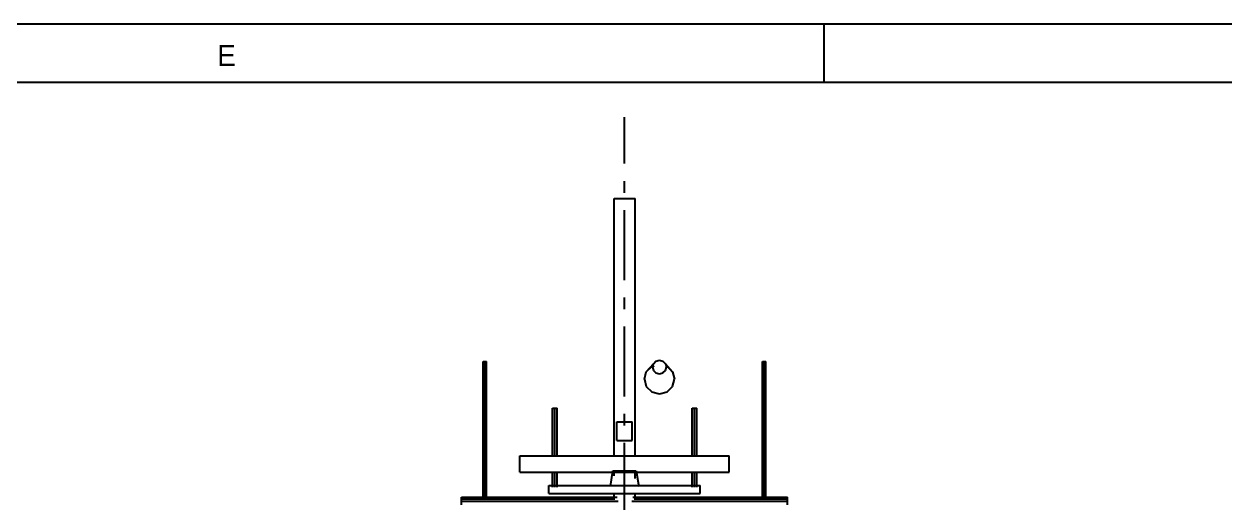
# Model space of a CAD drawing. Extents: x 5 to 836, y 5 to 589.
# Drawn here: x 454.4 to 557.5, y 547.9 to 589 of the extents above; entities that cross this region are included whole.
import ezdxf
from ezdxf.enums import TextEntityAlignment as Align

# ---------------------------------------------------------------- set-up
doc = ezdxf.new("R2010")
doc.units = 0
doc.linetypes.add('CENTER', pattern=[10, 6, -1.5, 1, -1.5])
for name, color, linetype in [('CENTRE', 4, 'CENTER'), ('DETAIL', 8, 'CONTINUOUS'), ('FRAME', 7, 'CONTINUOUS'), ('OUTLINE', 7, 'CONTINUOUS'), ('TEXT', 7, 'CONTINUOUS'), ('THIN', 7, 'CONTINUOUS')]:
    doc.layers.add(name, color=color, linetype=linetype)

msp = doc.modelspace()

# ---------------------------------------------------------------- linework, layer by layer
at = {"layer": 'CENTRE'}
msp.add_line((506, 387), (506, 581), dxfattribs=at)
at = {"layer": 'DETAIL'}
for p, q in [((505.1, 574), (506.9, 574)), ((493.86, 560), (494.14, 560)), ((493.86, 548.24), (493.86, 560)), ((494, 548.24), (494, 560)), ((494.14, 548.24), (494.14, 560)), ((508.4, 559.52), (508.48, 559.81)), ((508.48, 559.81), (508.7, 560.02)), ((508.7, 560.02), (509, 560.1)), ((509, 560.1), (509.3, 560.02)), ((509.3, 560.02), (509.52, 559.81)), ((509.52, 559.81), (509.6, 559.52)), ((517.86, 560), (518.14, 560)), ((517.86, 548.24), (517.86, 560)), ((518, 548.24), (518, 560)), ((518.14, 548.24), (518.14, 560)), ((507.7, 558.48), (507.87, 559.11)), ((507.87, 559.11), (508.35, 559.57)), ((508.35, 559.57), (508.55, 559.62)), ((508.4, 559.52), (508.48, 559.23)), ((508.48, 559.23), (508.7, 559.02)), ((508.7, 559.02), (509, 558.94)), ((509, 558.94), (509.3, 559.02)), ((509.3, 559.02), (509.52, 559.23)), ((509.52, 559.6), (509.65, 559.57)), ((509.52, 559.23), (509.6, 559.52)), ((509.65, 559.57), (510.13, 559.11)), ((510.13, 559.11), (510.3, 558.48)), ((507.7, 558.48), (507.87, 557.85)), ((507.87, 557.85), (508.35, 557.39)), ((509.65, 557.39), (510.13, 557.85)), ((510.13, 557.85), (510.3, 558.48)), ((508.35, 557.39), (509, 557.23)), ((509, 557.23), (509.65, 557.39)), ((499.8, 556), (500.2, 556)), ((499.8, 551.87), (499.8, 556)), ((500, 551.87), (500, 556)), ((500.2, 551.87), (500.2, 556)), ((511.8, 556), (512.2, 556)), ((511.8, 551.87), (511.8, 556)), ((512, 551.87), (512, 556)), ((512.2, 551.87), (512.2, 556)), ((505.35, 553.2), (505.35, 554.8)), ((505.35, 554.8), (506.65, 554.8)), ((506.65, 553.2), (506.65, 554.8)), ((505.35, 553.2), (506.65, 553.2)), ((497, 550.5), (497, 551.9)), ((497, 551.9), (515, 551.9)), ((515, 550.5), (515, 551.9)), ((497, 550.5), (515, 550.5)), ((499.8, 549.21), (499.8, 550.54)), ((500, 549.21), (500, 550.54)), ((500.2, 549.21), (500.2, 550.54)), ((505, 550.6), (507, 550.6)), ((511.8, 549.21), (511.8, 550.54)), ((512, 549.21), (512, 550.54)), ((512.2, 549.21), (512.2, 550.54)), ((499.5, 548.65), (499.5, 549.35)), ((499.5, 549.35), (512.5, 549.35)), ((499.5, 548.65), (512.5, 548.65)), ((512.5, 548.65), (512.5, 549.35)), ((492, 547.67), (492, 548.33)), ((492, 548.33), (505.37, 548.33)), ((492, 548.21), (505.16, 548.21)), ((492, 548), (505.44, 548)), ((506.63, 548), (520, 548)), ((506.7, 548.33), (520, 548.33)), ((506.84, 548.21), (520, 548.21)), ((520, 547.67), (520, 548.33))]:
    msp.add_line(p, q, dxfattribs=at)
at = {"layer": 'FRAME'}
msp.add_line((10, 584), (831, 584), dxfattribs=at)
at = {"layer": 'OUTLINE'}
for p, q in [((505.1, 551.84), (505.1, 574)), ((506.9, 551.84), (506.9, 574)), ((507.87, 559.11), (508.48, 559.81)), ((509.52, 559.81), (510.13, 559.11)), ((504.78, 549.27), (505, 550.6)), ((505.1, 550.16), (505.1, 550.58)), ((506.9, 549.95), (506.9, 550.58)), ((507, 550.6), (507.22, 549.27)), ((505.1, 548.13), (505.1, 548.69)), ((506.9, 548.13), (506.9, 548.69))]:
    msp.add_line(p, q, dxfattribs=at)
at = {"layer": 'THIN'}
for p, q in [((5, 589), (836, 589)), ((523.13, 589), (523.13, 584))]:
    msp.add_line(p, q, dxfattribs=at)

# ---------------------------------------------------------------- texts
at = {"layer": 'TEXT'}
msp.add_text('E', height=1.8, dxfattribs=at).set_placement((471.81, 585.4), align=Align.CENTER)

doc.saveas('drawing.dxf')
